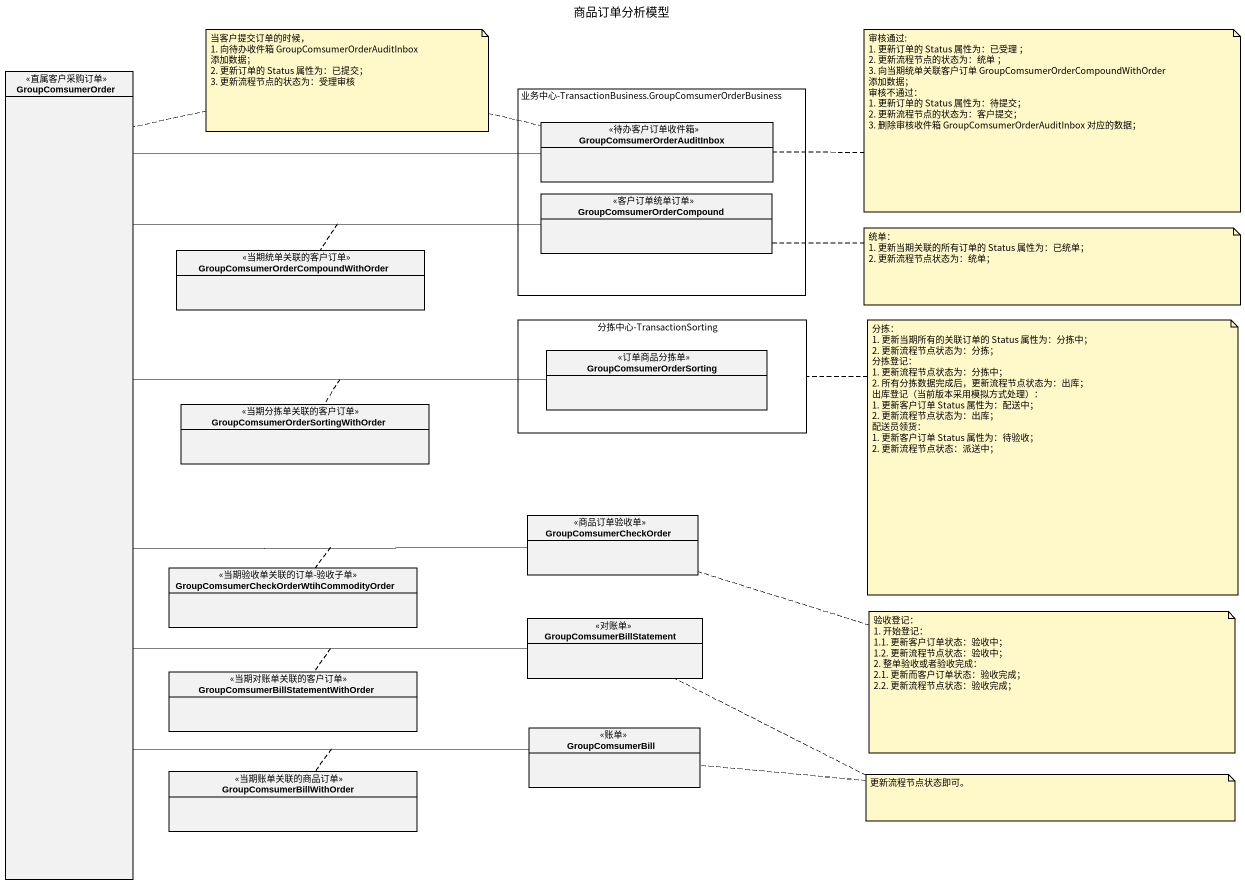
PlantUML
@startuml
title 商品订单分析模型
hide circle
hide empty members
class GroupComsumerOrder <<直属客户采购订单>>
rectangle "业务中心-TransactionBusiness.GroupComsumerOrderBusiness" as 业务中心_TransactionBusiness {
  class GroupComsumerOrderAuditInbox <<待办客户订单收件箱>>
  class GroupComsumerOrderCompound <<客户订单统单订单>>
}
class "GroupComsumerOrderCompoundWithOrder" as GroupComsumerOrderCompoundWi <<当期统单关联的客户订单>>
rectangle "分拣中心-TransactionSorting" as 分拣中心_TransactionSorting {
  class GroupComsumerOrderSorting <<订单商品分拣单>>
}
class "GroupComsumerOrderSortingWithOrder" as GroupComsumerOrderSortingWit <<当期分拣单关联的客户订单>>
class GroupComsumerCheckOrder <<商品订单验收单>>
class "GroupComsumerCheckOrderWtihCommodityOrder" as GroupComsumerCheckOrderWtihC <<当期验收单关联的订单-验收子单>>
class GroupComsumerBillStatement <<对账单>>
class "GroupComsumerBillStatementWithOrder" as GroupComsumerBillStatementWi <<当期对账单关联的客户订单>>
class GroupComsumerBill <<账单>>
class GroupComsumerBillWithOrder <<当期账单关联的商品订单>>
GroupComsumerOrder -right- GroupComsumerOrderCompound
(GroupComsumerOrder, GroupComsumerOrderCompound) .. GroupComsumerOrderCompoundWi
GroupComsumerOrder -right- GroupComsumerOrderSorting
(GroupComsumerOrder, GroupComsumerOrderSorting) .. GroupComsumerOrderSortingWit
GroupComsumerOrder -right- GroupComsumerCheckOrder
(GroupComsumerOrder, GroupComsumerCheckOrder) .. GroupComsumerCheckOrderWtihC
GroupComsumerOrderAuditInbox -left- GroupComsumerOrder
GroupComsumerBillStatement -left- GroupComsumerOrder
(GroupComsumerBillStatement, GroupComsumerOrder) .. GroupComsumerBillStatementWi
GroupComsumerBill -left- GroupComsumerOrder
(GroupComsumerBill, GroupComsumerOrder) .. GroupComsumerBillWithOrder
note as N1
  当客户提交订单的时候，
  1. 向待办收件箱 GroupComsumerOrderAuditInbox 添加数据；
  2. 更新订单的 Status 属性为：已提交；
  3. 更新流程节点的状态为：受理审核
end note
N1 .. GroupComsumerOrder
N1 .. GroupComsumerOrderAuditInbox
note right of GroupComsumerOrderAuditInbox
  审核通过:
  1. 更新订单的 Status 属性为：已受理 ；
  2. 更新流程节点的状态为：统单 ；
  3. 向当期统单关联客户订单 GroupComsumerOrderCompoundWithOrder 添加数据；
  审核不通过：
  1. 更新订单的 Status 属性为：待提交；
  2. 更新流程节点的状态为：客户提交；
  3. 删除审核收件箱 GroupComsumerOrderAuditInbox 对应的数据；
end note
note right of GroupComsumerOrderCompound
  统单：
  1. 更新当期关联的所有订单的 Status 属性为：已统单；
  2. 更新流程节点状态为：统单；
end note
note right of 分拣中心_TransactionSorting
  分拣：
  1. 更新当期所有的关联订单的 Status 属性为：分拣中；
  2. 更新流程节点状态为：分拣；
  分拣登记：
  1. 更新流程节点状态为：分拣中；
  2. 所有分拣数据完成后，更新流程节点状态为：出库；
  出库登记（当前版本采用模拟方式处理）：
  1. 更新客户订单 Status 属性为：配送中；
  2. 更新流程节点状态为：出库；
  配送员领货：
  1. 更新客户订单 Status 属性为：待验收；
  2. 更新流程节点状态：派送中；
end note
note right of GroupComsumerCheckOrder
  验收登记：
  1. 开始登记：
  1.1. 更新客户订单状态：验收中；
  1.2. 更新流程节点状态：验收中；
  2. 整单验收或者验收完成：
  2.1. 更新而客户订单状态：验收完成；
  2.2. 更新流程节点状态：验收完成；
end note
note as N6
  更新流程节点状态即可。
end note
N6 .. GroupComsumerBillStatement
N6 .. GroupComsumerBill
@enduml
